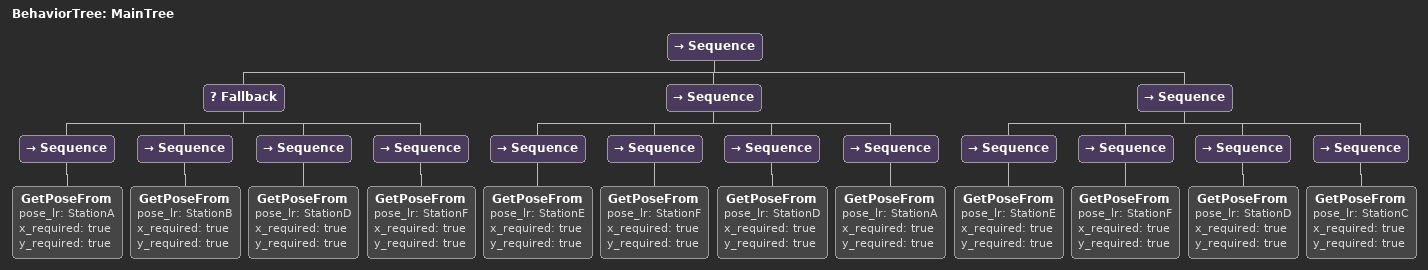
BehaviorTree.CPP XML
<root main_tree_to_execute = "MainTree" >
    <BehaviorTree ID="MainTree">
        <Sequence>
            <!-- StationA, StationE, StationF, StationD in order -->
            <Fallback>
                <Sequence>
                    <GetPoseFrom pose_lr="StationA" x_required="true" y_required="true" />
                </Sequence>
                <Sequence>
                    <GetPoseFrom pose_lr="StationB" x_required="true" y_required="true" />
                </Sequence>
                <Sequence>
                    <GetPoseFrom pose_lr="StationD" x_required="true" y_required="true" />
                </Sequence>
                <Sequence>
                    <GetPoseFrom pose_lr="StationF" x_required="true" y_required="true" />
                </Sequence>
            </Fallback>
            <Sequence>
                <Sequence>
                    <GetPoseFrom pose_lr="StationE" x_required="true" y_required="true" />
                </Sequence>
                <Sequence>
                    <GetPoseFrom pose_lr="StationF" x_required="true" y_required="true" />
                </Sequence>
                <Sequence>
                    <GetPoseFrom pose_lr="StationD" x_required="true" y_required="true" />
                </Sequence>
                <Sequence>
                    <GetPoseFrom pose_lr="StationA" x_required="true" y_required="true" />
                </Sequence>
            </Sequence>
            <Sequence>
                <Sequence>
                    <GetPoseFrom pose_lr="StationE" x_required="true" y_required="true" />
                </Sequence>
                <Sequence>
                    <GetPoseFrom pose_lr="StationF" x_required="true" y_required="true" />
                </Sequence>
                <Sequence>
                    <GetPoseFrom pose_lr="StationD" x_required="true" y_required="true" />
                </Sequence>
                <Sequence>
                    <GetPoseFrom pose_lr="StationC" x_required="true" y_required="true" />
                </Sequence>
            </Sequence>
        </Sequence>
    </BehaviorTree>

</root>
